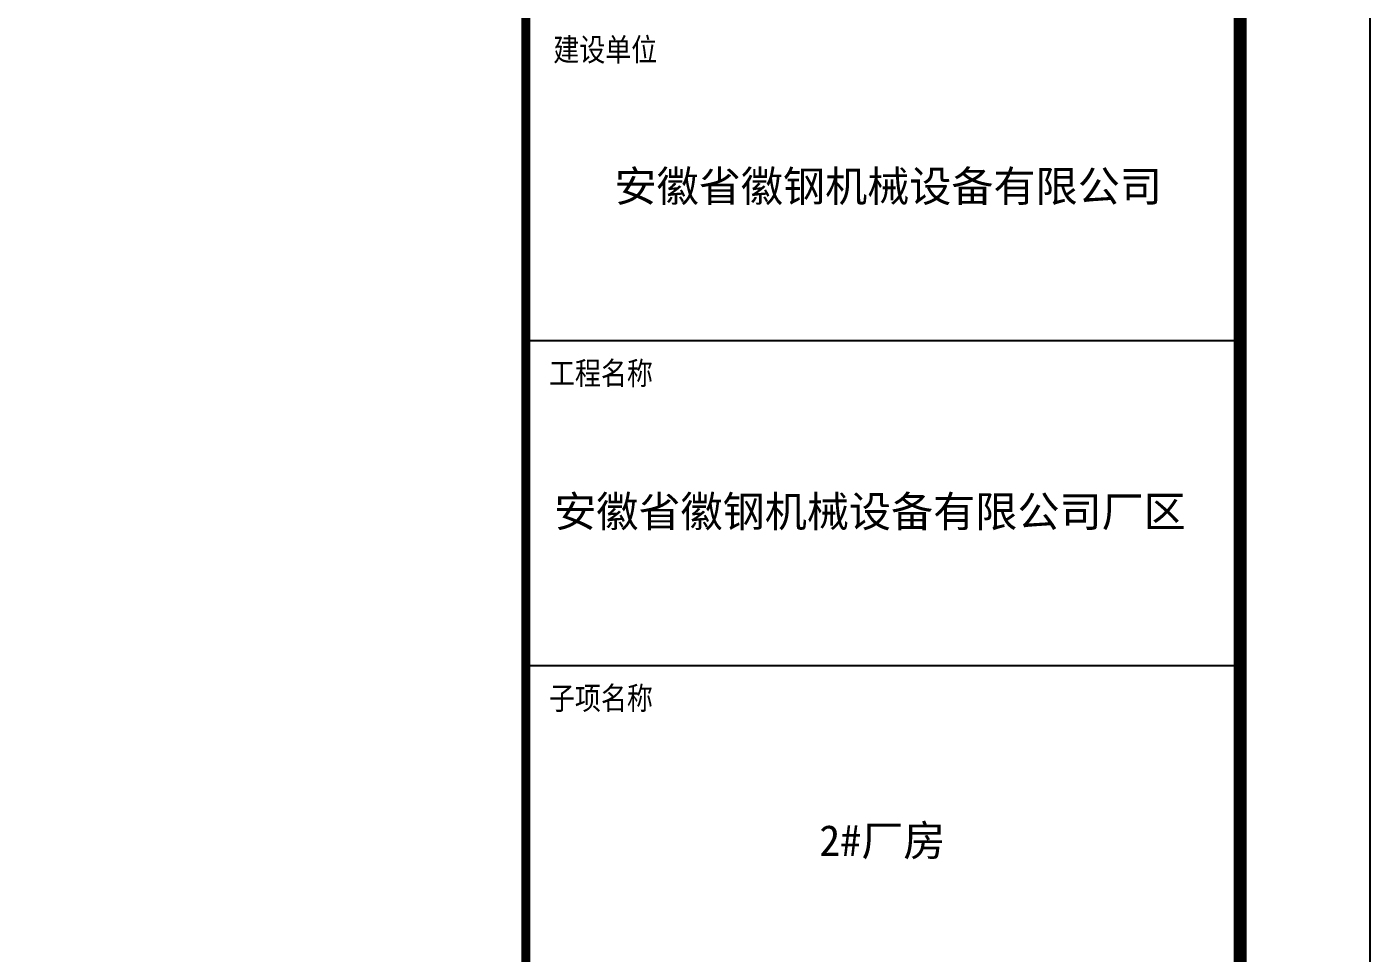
# Model space of a CAD drawing. Extents: x -417156 to 1571408, y 205758 to 1045562.
# Drawn here: x 1010717 to 1031397, y 887903 to 902161 of the extents above; entities that cross this region are included whole.
import ezdxf

# ---------------------------------------------------------------- set-up
doc = ezdxf.new("R2010")
doc.units = 0
doc.header["$LTSCALE"] = 1000
doc.header["$MEASUREMENT"] = 0
for name, color, linetype in [('1', 7, 'CONTINUOUS'), ('PP-PM-TK', 7, 'CONTINUOUS'), ('PUB_TEXT', 7, 'CONTINUOUS'), ('PUB_TITLE', 4, 'CONTINUOUS')]:
    doc.layers.add(name, color=color, linetype=linetype)
doc.styles.add('-黑体', font='simhei.ttf', dxfattribs={"width": 0.8})
doc.styles.add('TQ', font='txt.shx', dxfattribs={"width": 0.8, "bigfont": 'hztxt.shx'})

msp = doc.modelspace()

# ---------------------------------------------------------------- linework, layer by layer
at = {"layer": '1'}
for p, q in [((1018397, 897331), (1029397, 897331)), ((1018397, 892331), (1029397, 892331))]:
    msp.add_line(p, q, dxfattribs=at)
at = {"layer": 'PP-PM-TK', "color": 4, "const_width": 140}
msp.add_lwpolyline([(1018397, 984603), (1018397, 869803)], dxfattribs=at)
at = {"layer": 'PUB_TITLE'}
msp.add_lwpolyline([(863197, 867803), (1031397, 867803), (1031397, 986603), (863197, 986603)], close=True, dxfattribs=at)
at = {"layer": 'PUB_TITLE', "const_width": 200}
msp.add_lwpolyline([(868197, 869803), (1029397, 869803), (1029397, 984603), (868197, 984603)], close=True, dxfattribs=at)

# ---------------------------------------------------------------- texts
at = {"layer": 'PUB_TEXT', "color": 2, "style": 'TQ'}
for s, p in [('建设单位', (1018822, 901597)), ('工程名称', (1018755, 896615)), ('子项名称', (1018755, 891613))]:
    msp.add_text(s, height=400, dxfattribs=at).set_placement(p)
at = {"layer": 'PUB_TITLE', "color": 255, "style": '-黑体'}
for s, p in [('安徽省徽钢机械设备有限公司', (1019765, 899471)), ('安徽省徽钢机械设备有限公司厂区', (1018836, 894464)), ('2#厂房', (1022916, 889399))]:
    msp.add_text(s, height=475.2, dxfattribs=at).set_placement(p)

doc.saveas('drawing.dxf')
